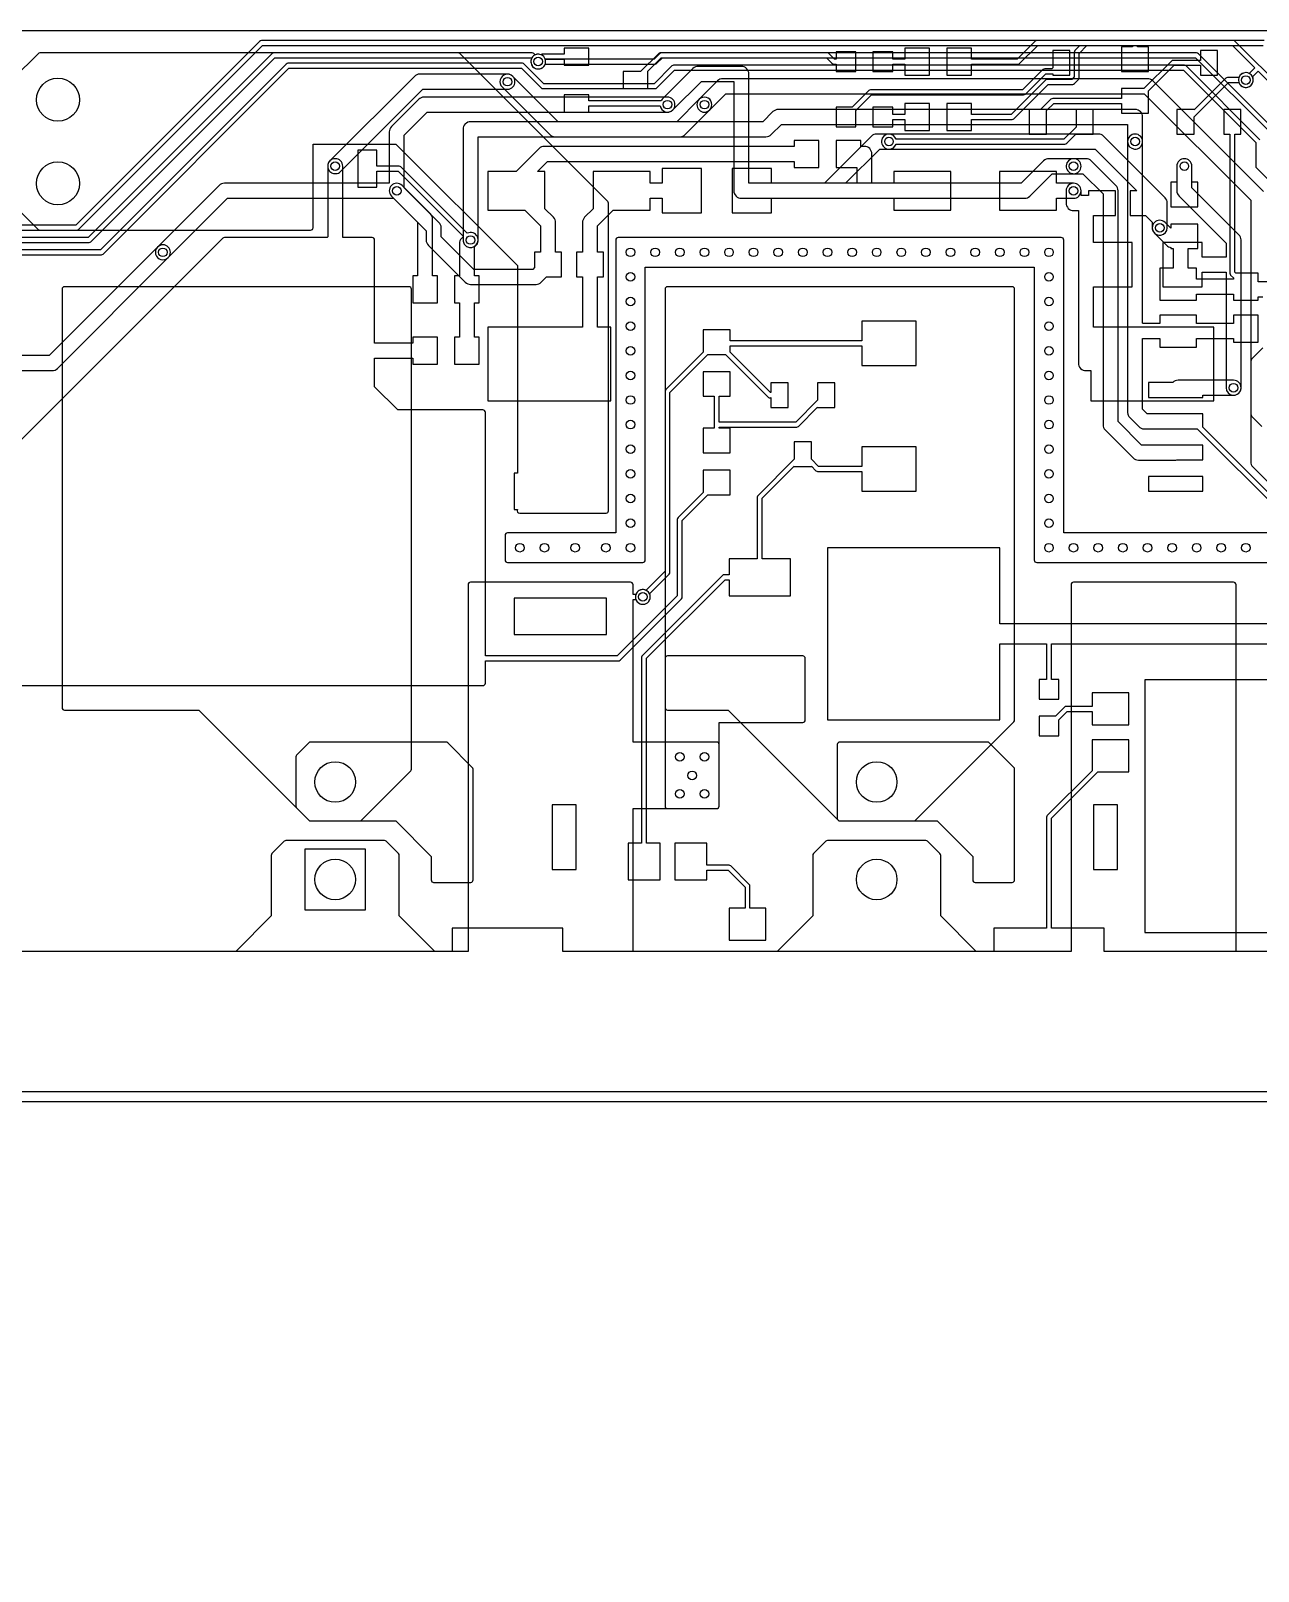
# Model space of a CAD drawing. Header units: millimetres. Extents: x -71 to 70, y -73 to 78.
# Drawn here: x -23.4 to 26.5, y 14.9 to 77.5 of the extents above; entities that cross this region are included whole.
import ezdxf

# ---------------------------------------------------------------- set-up
doc = ezdxf.new("R2010")
doc.units = ezdxf.units.MM

msp = doc.modelspace()

# ---------------------------------------------------------------- linework, layer by layer
at = {"layer": '16_copper'}
for points in [[(27.571, 75.071), (25.571, 77.071), (25.565, 77.075, 0.180113), (25.5, 77.1), (-14, 77.1, 0.198912), (-14.071, 77.071), (-21.541, 69.6), (-38.5, 69.6, 0.198912)], [(-38.459, 69.4), (-21.5, 69.4, 0.198912), (-21.429, 69.429), (-13.959, 76.9), (25.459, 76.9), (26.359, 76), (26.129, 75.771, 0.949263), (25.843, 75.243), (25.885, 75.222, 0.68751), (26.271, 75.629), (26.5, 75.859), (27.4, 74.959)], [(27.071, 73.571), (24.071, 76.571, 0.198912), (24, 76.6), (2.25, 76.6, 0.198912), (2.179, 76.571), (1.959, 76.35), (-2.467, 76.35, 0.429816), (-2.865, 76.528), (-2.879, 76.521, 0.365079), (-3, 76.6), (-13.5, 76.6, 0.198912), (-13.571, 76.571), (-21.041, 69.1), (-38, 69.1, 0.198912)], [(-37.959, 68.9), (-21, 68.9, 0.198912), (-20.929, 68.929), (-13.459, 76.4), (-3.041, 76.4), (-3.021, 76.379), (-3.028, 76.365, 1), (-2.472, 76.135), (-2.467, 76.15), (2, 76.15, 0.198912), (2.071, 76.179), (2.291, 76.4), (23.959, 76.4), (26.9, 73.459)], [(26.571, 73.071), (23.571, 76.071, 0.198912), (23.5, 76.1), (2.75, 76.1, 0.198912), (2.679, 76.071), (1.959, 75.35), (-2.522, 75.35), (-3.322, 76.151, 0.198912), (-3.393, 76.18), (-12.92, 76.18, 0.198912), (-12.991, 76.151), (-20.541, 68.6), (-37.5, 68.6, 0.198912)], [(-37.459, 68.4), (-20.5, 68.4, 0.198912), (-20.429, 68.429), (-12.879, 75.98), (-3.434, 75.98), (-2.634, 75.179, 0.198912), (-2.563, 75.15), (2, 75.15, 0.198912), (2.071, 75.179), (2.791, 75.9), (23.459, 75.9), (26.4, 72.959), (26.4, 72, 0.198912), (26.429, 71.929), (26.929, 71.429, 0.198912)], [(26.716, 70.966), (22.216, 75.466, 0.198912), (22, 75.555), (4.75, 75.555, 0.198912), (4.534, 75.466), (3.784, 74.716, 1), (4.216, 74.284), (4.876, 74.945), (21.874, 74.945), (26.195, 70.624), (26.195, 60, 0.198912), (26.284, 59.784), (28.284, 57.784, 0.198912)], [(34.5, 57.1), (18.6, 57.1), (18.6, 69, 0.414214), (18.5, 69.1), (0.5, 69.1, 0.414214), (0.4, 69), (0.4, 57.1), (-4, 57.1, 0.414214), (-4.1, 57), (-4.1, 56, 0.414214), (-4, 55.9), (1.5, 55.9, 0.414214), (1.6, 56), (1.6, 67.9), (17.4, 67.9), (17.4, 56, 0.414214), (17.5, 55.9), (33.459, 55.9)], [(36, 40.1), (25.6, 40.1), (25.6, 55, 0.414214), (25.5, 55.1), (19, 55.1, 0.414214), (18.9, 55), (18.9, 40.1), (1.1, 40.1), (1.1, 45.9), (4.5, 45.9, 0.414214), (4.6, 46), (4.6, 48.5, 0.414214), (4.5, 48.6), (1.1, 48.6), (1.1, 54.4), (1.217, 54.4, 0.949258), (1.793, 54.57), (1.778, 54.615, 0.68751), (1.217, 54.6), (1.1, 54.6), (1.1, 55, 0.414214), (1, 55.1), (-5.5, 55.1, 0.414214), (-5.6, 55), (-5.6, 40.1), (-23.9, 40.1)], [(-30.4, -46), (-30.4, 33.959), (-29.959, 34.4), (29.959, 34.4), (30.4, 33.959), (30.4, -46.5, 0.214226)]]:
    msp.add_lwpolyline(points, format="xyb", dxfattribs=at)
for points in [[(-10.976, 71.696, 0.178544), (-10.784, 71.784), (-7.44, 75.129), (-4, 75.129, 1), (-4, 75.738), (-7.567, 75.738, 0.198912), (-7.782, 75.649), (-11.216, 72.216), (-11.244, 72.183), (-11.268, 72.146), (-11.286, 72.106), (-11.298, 72.064), (-11.304, 72.021), (-11.304, 71.977), (-11.298, 71.934), (-11.285, 71.893), (-11.267, 71.853), (-11.243, 71.816), (-11.215, 71.783), (-11.181, 71.755), (-11.145, 71.732), (-11.105, 71.714), (-11.063, 71.702), (-11.02, 71.696)], [(-2.838, 67.196, 0.188703), (-2.634, 67.284), (-2.419, 67.5), (-1.8, 67.5), (-1.8, 68.5), (-2.045, 68.5), (-2.045, 69.709, 0.198912), (-2.134, 69.924), (-2.484, 70.273), (-2.484, 71.783), (-2.786, 71.783), (-2.374, 72.195), (7.65, 72.195), (7.65, 71.95), (8.65, 71.95), (8.65, 73.05), (7.65, 73.05), (7.65, 72.805), (-2.5, 72.805, 0.198912), (-2.716, 72.716), (-3.648, 71.783), (-4.799, 71.783), (-4.799, 70.217), (-3.29, 70.217), (-2.655, 69.582), (-2.655, 68.5), (-2.9, 68.5), (-2.9, 67.881), (-2.976, 67.805), (-5.374, 67.805), (-6.695, 69.126), (-6.695, 69.5, 0.198912), (-6.784, 69.716), (-8.195, 71.126), (-8.195, 73.264), (-7.264, 74.195), (2.5, 74.195, 1), (2.5, 74.805), (-7.39, 74.805, 0.198912), (-7.606, 74.716), (-8.716, 73.606, 0.198912), (-8.805, 73.39), (-8.805, 71.305), (-15.5, 71.305, 0.198912), (-15.716, 71.216), (-18.216, 68.716, 1), (-17.784, 68.284), (-15.374, 70.695), (-8.626, 70.695), (-7.305, 69.374), (-7.305, 69, 0.198912), (-7.216, 68.784), (-5.716, 67.284, 0.198912), (-5.5, 67.195), (-2.85, 67.195)], [(-5.455, 68.699, 0.37152), (-5.195, 69), (-5.195, 73.195), (6.5, 73.195, 0.198912), (6.716, 73.284), (7.126, 73.695), (21.195, 73.695), (21.195, 73, 0.93523), (21.802, 72.959), (21.805, 73), (21.805, 74, 0.414214), (21.5, 74.305), (7, 74.305, 0.198912), (6.784, 74.216), (6.374, 73.805), (-5.5, 73.805, 0.414214), (-5.805, 73.5), (-5.805, 69), (-5.802, 68.956), (-5.792, 68.914), (-5.777, 68.873), (-5.756, 68.835), (-5.73, 68.8), (-5.699, 68.769), (-5.664, 68.743), (-5.626, 68.722), (-5.585, 68.707), (-5.542, 68.698), (-5.499, 68.695)], [(22.545, 69.199, 0.37152), (22.805, 69.5), (22.805, 70.5, 0.198912), (22.716, 70.716), (20.216, 73.216, 0.198912), (20, 73.305), (11.5, 73.305, 0.93523), (11.459, 72.698), (11.5, 72.695), (19.874, 72.695), (21.569, 71), (21.3, 71), (21.3, 70), (21.919, 70), (22.195, 69.724), (22.195, 69.5), (22.198, 69.456), (22.208, 69.414), (22.223, 69.373), (22.244, 69.335), (22.27, 69.3), (22.301, 69.269), (22.336, 69.243), (22.374, 69.222), (22.415, 69.207), (22.458, 69.198), (22.501, 69.195)], [(17.012, 70.696, 0.188703), (17.216, 70.784), (18.126, 71.695), (19, 71.695, 1), (19, 72.305), (18, 72.305, 0.198912), (17.784, 72.216), (16.874, 71.305), (10.805, 71.305), (10.805, 72.5, 0.414214), (10.5, 72.805), (10.35, 72.805), (10.35, 73.05), (9.35, 73.05), (9.35, 71.95), (10.195, 71.95), (10.195, 71.305), (6.722, 71.305), (6.722, 71.901), (5.122, 71.901), (5.122, 70.099), (6.722, 70.099), (6.722, 70.695), (17, 70.695)], [(25.804, 69.012, 0.188703), (25.716, 69.216), (23.805, 71.126), (23.805, 72, 1), (23.195, 72), (23.195, 71, 0.198912), (23.284, 70.784), (25.195, 68.874), (25.195, 68.305), (24.222, 68.305), (24.222, 68.901), (22.622, 68.901), (22.622, 67.099), (24.222, 67.099), (24.222, 67.695), (25.195, 67.695), (25.195, 63, 0.93523), (25.802, 62.959), (25.805, 63), (25.805, 69)], [(0.2, 65.46), (-0.345, 65.46), (-0.345, 67.5), (-0.1, 67.5), (-0.1, 68.5), (-0.345, 68.5), (-0.345, 69.582), (0.29, 70.217), (1.799, 70.217), (1.799, 70.695), (2.278, 70.695), (2.278, 70.099), (3.878, 70.099), (3.878, 71.901), (2.278, 71.901), (2.278, 71.305), (1.799, 71.305), (1.799, 71.783), (-0.516, 71.783), (-0.516, 70.273), (-0.866, 69.924, 0.198912), (-0.955, 69.709), (-0.955, 68.5), (-1.2, 68.5), (-1.2, 67.5), (-0.955, 67.5), (-0.955, 65.46), (-4.8, 65.46), (-4.8, 62.46), (0.2, 62.46)], [(19.305, 71, 1), (18.695, 71), (18.695, 70.5, 0.414214), (19, 70.195), (19.195, 70.195), (19.195, 64, 0.414214), (19.5, 63.695), (19.7, 63.695), (19.7, 62.46), (24.7, 62.46), (24.7, 65.46), (19.805, 65.46), (19.805, 67.099), (21.378, 67.099), (21.378, 68.901), (19.805, 68.901), (19.805, 70), (20.7, 70), (20.7, 71), (19.6, 71), (19.6, 70.805), (19.305, 70.805)], [(-9.993, 45.401, 0.180079), (-9.929, 45.429), (-7.929, 47.429, 0.198912), (-7.9, 47.5), (-7.9, 67, 0.414214), (-8, 67.1), (-22, 67.1, 0.414214), (-22.1, 67), (-22.1, 50, 0.414214), (-22, 49.9), (-16.541, 49.9), (-12.071, 45.429, 0.198912), (-12, 45.4), (-10, 45.4)], [(12.507, 45.401, 0.180079), (12.571, 45.429), (16.571, 49.429, 0.198912), (16.6, 49.5), (16.6, 67, 0.414214), (16.5, 67.1), (2.5, 67.1, 0.414214), (2.4, 67), (2.4, 50, 0.414214), (2.5, 49.9), (4.959, 49.9), (9.429, 45.429, 0.198912), (9.5, 45.4), (12.5, 45.4)]]:
    msp.add_lwpolyline(points, format="xyb", close=True, dxfattribs=at)
msp.add_lwpolyline([(-9.763, 44.258), (-12.238, 44.258), (-12.238, 41.782), (-9.763, 41.782)], close=True, dxfattribs=at)
at = {"layer": '1_copper'}
for points in [[(26.74, 77.1), (17.5, 77.1, 0.198912), (17.429, 77.071), (16.709, 76.35), (14.85, 76.35), (14.85, 76.8), (13.85, 76.8), (13.85, 75.7), (14.85, 75.7), (14.85, 76.15), (16.75, 76.15, 0.198912), (16.821, 76.179), (17.541, 76.9), (19.259, 76.9), (19.054, 76.696, 0.198912), (19.025, 76.625), (19.025, 75.628), (18.922, 75.525), (17.925, 75.525, 0.198912), (17.854, 75.496), (16.459, 74.1), (14.85, 74.1), (14.85, 74.55), (13.85, 74.55), (13.85, 73.45), (14.85, 73.45), (14.85, 73.9), (16.5, 73.9, 0.198912), (16.571, 73.929), (17.966, 75.325), (18.964, 75.325, 0.198912), (19.035, 75.354), (19.196, 75.515, 0.198912), (19.225, 75.586), (19.225, 76.584), (19.541, 76.9), (21.4, 76.9), (21.4, 76.85), (20.95, 76.85), (20.95, 75.85), (22.05, 75.85), (22.05, 76.85), (21.6, 76.85), (21.6, 76.9), (26.704, 76.9, 0.272359)], [(-24.071, 70.429), (-23.071, 69.429, 0.198912), (-23, 69.4), (-12, 69.4, 0.414214), (-11.9, 69.5), (-11.9, 72.9), (-8.541, 72.9), (-3.6, 67.959), (-3.6, 59.526), (-3.723, 59.526), (-3.723, 58.054), (-3.6, 58.054, 0.568156), (-3.5, 57.9), (0, 57.9), (0.009, 57.901, 0.388032), (0.1, 58), (0.1, 70.5, 0.198912), (0.071, 70.571), (-5.929, 76.571, 0.198912), (-6, 76.6), (-23, 76.6, 0.198912), (-23.071, 76.571), (-24.071, 75.571, 0.198912)], [(27, 67.305), (26.5, 67.305), (26.5, 67.65), (25.591, 67.65), (25.55, 67.691), (25.55, 73.3), (25.8, 73.3), (25.8, 74.3), (25.1, 74.3), (25.1, 73.3), (25.35, 73.3), (25.35, 67.65, 0.198912), (25.379, 67.579), (25.5, 67.459), (25.5, 67.405), (24, 67.405), (24, 67.85), (23.655, 67.85), (23.655, 68.65), (24.05, 68.65), (24.05, 69.65), (22.95, 69.65), (22.95, 69.481), (22.716, 69.716, 1), (22.284, 69.284), (22.784, 68.784, 0.156335), (22.95, 68.7), (22.95, 68.65), (23.045, 68.65), (23.045, 67.85), (22.5, 67.85), (22.5, 66.55), (24, 66.55), (24, 66.795), (25.5, 66.795), (25.5, 66.55), (26.5, 66.55), (26.5, 66.695), (26.695, 66.695)], [(27.541, 58.1), (24.25, 61.391), (24.25, 61.935), (23.201, 61.935, 0.041821), (23.15, 61.94), (21.991, 61.94), (21.805, 62.126), (21.805, 64.995), (22.5, 64.995), (22.5, 64.65), (24, 64.65), (24, 64.995), (25.5, 64.995), (25.5, 64.85), (26.5, 64.85), (26.5, 65.95), (25.5, 65.95), (25.5, 65.605), (24, 65.605), (24, 65.95), (22.5, 65.95), (22.5, 65.605), (21.826, 65.605), (21.805, 65.626), (21.805, 73, 1), (21.195, 73), (21.195, 62), (21.196, 61.988, 0.188703), (21.284, 61.784), (21.649, 61.419, 0.198912), (21.865, 61.33), (23.15, 61.33, 0.042285), (23.201, 61.335), (24.024, 61.335), (27.429, 57.929, 0.198912)], [(-29.459, 50.9), (-5, 50.9, 0.414214), (-4.9, 51), (-4.9, 51.9), (0.5, 51.9, 0.198912), (0.571, 51.929), (3.071, 54.429, 0.198912), (3.1, 54.5), (3.1, 57.609), (4.141, 58.65), (5.05, 58.65), (5.05, 59.65), (3.95, 59.65), (3.95, 58.741), (2.929, 57.721, 0.198912), (2.9, 57.65), (2.9, 54.541), (0.459, 52.1), (-4.9, 52.1), (-4.9, 62, 0.414214), (-5, 62.1), (-8.459, 62.1), (-9.4, 63.041), (-9.4, 64.195), (-7.85, 64.195), (-7.85, 63.95), (-6.85, 63.95), (-6.85, 65.05), (-7.85, 65.05), (-7.85, 64.805), (-9.4, 64.805), (-9.4, 69, 0.414214), (-9.5, 69.1), (-10.695, 69.1), (-10.695, 72, 1), (-11.305, 72), (-11.305, 69.126), (-11.331, 69.1), (-15.5, 69.1, 0.198912), (-15.571, 69.071), (-24.541, 60.1)], [(34.5, 57.1), (18.6, 57.1), (18.6, 69, 0.414214), (18.5, 69.1), (0.5, 69.1, 0.414214), (0.4, 69), (0.4, 57.1), (-4, 57.1, 0.414214), (-4.1, 57), (-4.1, 56, 0.414214), (-4, 55.9), (1.5, 55.9, 0.414214), (1.6, 56), (1.6, 67.9), (17.4, 67.9), (17.4, 56, 0.414214), (17.5, 55.9), (33.459, 55.9)], [(-24.4, 63.695), (-22.5, 63.695, 0.198912), (-22.284, 63.784), (-17.784, 68.284, 1), (-18.216, 68.716), (-22.626, 64.305), (-24.4, 64.305)], [(26.695, 64.626), (26.284, 64.216, 0.198912), (26.195, 64), (26.195, 62, 0.198912), (26.284, 61.784), (26.649, 61.419, 0.198912)], [(33.459, 40.1), (20.246, 40.1), (20.246, 41.043), (18.1, 41.043), (18.1, 45.509), (19.991, 47.4), (21.25, 47.4), (21.25, 48.7), (19.75, 48.7), (19.75, 47.441), (17.929, 45.621, 0.198912), (17.9, 45.55), (17.9, 41.043), (15.754, 41.043), (15.754, 40.1), (15.041, 40.1), (13.6, 41.541), (13.6, 44, 0.198912), (13.571, 44.071), (13.071, 44.571, 0.198912), (13, 44.6), (9, 44.6, 0.198912), (8.929, 44.571), (8.429, 44.071, 0.198912), (8.4, 44), (8.4, 41.541), (6.959, 40.1), (-1.754, 40.1), (-1.754, 41.043), (-6.246, 41.043), (-6.246, 40.1), (-6.959, 40.1), (-8.4, 41.541), (-8.4, 44, 0.198912), (-8.429, 44.071), (-8.929, 44.571, 0.198912), (-9, 44.6), (-13, 44.6, 0.198912), (-13.071, 44.571), (-13.571, 44.071, 0.198912), (-13.6, 44), (-13.6, 41.541), (-15.041, 40.1), (-26.459, 40.1)], [(-30.4, -46), (-30.4, 33.959), (-29.959, 34.4), (29.959, 34.4), (30.4, 33.959), (30.4, -46.5, 0.214226)]]:
    msp.add_lwpolyline(points, format="xyb", dxfattribs=at)
for points in [[(-2.68, 75.957, 0.445044), (-2.467, 76.35), (-1.7, 76.35), (-1.7, 76.1), (-0.7, 76.1), (-0.7, 76.8), (-1.7, 76.8), (-1.7, 76.55), (-2.55, 76.55, 0.20981), (-2.635, 76.528), (-2.68, 76.543), (-2.726, 76.55), (-2.774, 76.55), (-2.82, 76.543), (-2.865, 76.528), (-2.907, 76.507), (-2.945, 76.479), (-2.979, 76.445), (-3.007, 76.407), (-3.028, 76.365), (-3.043, 76.32), (-3.05, 76.274), (-3.05, 76.226), (-3.043, 76.18), (-3.028, 76.135), (-3.007, 76.093), (-2.979, 76.055), (-2.945, 76.021), (-2.907, 75.993), (-2.865, 75.972), (-2.82, 75.957), (-2.774, 75.95), (-2.726, 75.95)], [(1.7, 75.85), (1.691, 75.85), (2.241, 76.4), (8.959, 76.4), (9.179, 76.179, 0.198912), (9.25, 76.15), (9.35, 76.15), (9.35, 75.85), (10.15, 75.85), (10.15, 76.65), (9.35, 76.65), (9.35, 76.35), (9.291, 76.35), (9.071, 76.571, 0.198912), (9, 76.6), (2.2, 76.6, 0.198912), (2.129, 76.571), (1.409, 75.85), (0.7, 75.85), (0.7, 75.15), (1.7, 75.15)], [(10.15, 74.259), (10.791, 74.9), (16.97, 74.9, 0.198912), (17.04, 74.929), (17.867, 75.756), (18.15, 75.756), (18.15, 75.7), (18.85, 75.7), (18.85, 76.7), (18.15, 76.7), (18.15, 75.991), (18.114, 75.956), (17.825, 75.956, 0.198912), (17.755, 75.926), (16.928, 75.1), (10.75, 75.1, 0.198912), (10.679, 75.071), (10.009, 74.4), (9.35, 74.4), (9.35, 73.6), (10.15, 73.6)], [(17.9, 74.259), (18.191, 74.55), (20.95, 74.55), (20.95, 74.15), (22.05, 74.15), (22.05, 75.059), (23.091, 76.1), (24.15, 76.1), (24.15, 75.7), (24.85, 75.7), (24.85, 76.7), (24.15, 76.7), (24.15, 76.3), (23.05, 76.3, 0.198912), (22.979, 76.271), (21.859, 75.15), (20.95, 75.15), (20.95, 74.75), (18.15, 74.75, 0.198912), (18.079, 74.721), (17.659, 74.3), (17.2, 74.3), (17.2, 73.3), (17.9, 73.3)], [(3.012, 73.196, 0.188703), (3.216, 73.284), (4.216, 74.284, 1), (3.784, 74.716), (2.874, 73.805), (-1.94, 73.805), (-3.784, 75.649, 1), (-4.216, 75.218), (-2.282, 73.284, 0.198912), (-2.067, 73.195), (3, 73.195)], [(5.805, 75.75, 0.414214), (5.5, 76.055), (3.75, 76.055, 0.198912), (3.534, 75.966), (2.284, 74.716, 0.067674), (2.235, 74.65), (-0.7, 74.65), (-0.7, 74.9), (-1.7, 74.9), (-1.7, 74.2), (-0.7, 74.2), (-0.7, 74.45), (2.2, 74.45, 0.610018), (2.716, 74.284), (3.876, 75.445), (5.195, 75.445), (5.195, 71, 0.414214), (5.5, 70.695), (11.701, 70.695), (11.701, 70.217), (14.016, 70.217), (14.016, 71.783), (11.701, 71.783), (11.701, 71.305), (9.736, 71.305), (11.126, 72.695), (11.5, 72.695, 0.319139), (11.787, 72.9), (18.65, 72.9, 0.198912), (18.721, 72.929), (19.1, 73.309), (19.1, 73.3), (19.8, 73.3), (19.8, 74.3), (19.1, 74.3), (19.1, 73.591), (18.609, 73.1), (11.787, 73.1, 0.31916), (11.5, 73.305), (11, 73.305, 0.198912), (10.784, 73.216), (8.874, 71.305), (5.805, 71.305)], [(23.9, 74.009), (25.291, 75.4), (25.717, 75.4, 0.949258), (26.293, 75.57), (26.278, 75.615, 0.68751), (25.717, 75.6), (25.25, 75.6, 0.198912), (25.179, 75.571), (23.9, 74.291), (23.9, 74.3), (23.2, 74.3), (23.2, 73.3), (23.9, 73.3)], [(-5.15, 65.05), (-5.345, 65.05), (-5.345, 66.45), (-5.15, 66.45), (-5.15, 67.55), (-5.345, 67.55), (-5.345, 68.724, 0.9702), (-5.632, 69.274), (-8.329, 71.971, 0.198912), (-8.4, 72), (-9.314, 72), (-9.314, 72.656), (-10.086, 72.656), (-10.086, 71.144), (-9.314, 71.144), (-9.314, 71.8), (-8.441, 71.8), (-5.786, 69.145), (-5.866, 69.066, 0.198912), (-5.955, 68.85), (-5.955, 67.55), (-6.15, 67.55), (-6.15, 66.45), (-5.955, 66.45), (-5.955, 65.05), (-6.15, 65.05), (-6.15, 63.95), (-5.15, 63.95)], [(23.194, 60.063), (23.201, 60.065), (24.25, 60.065), (24.25, 60.665), (23.201, 60.665, 0.041821), (23.15, 60.67), (21.761, 60.67), (20.805, 61.626), (20.805, 71, 0.198912), (20.716, 71.216), (19.716, 72.216, 0.198912), (19.5, 72.305), (19, 72.305, 0.93523), (18.959, 71.698), (19, 71.695), (19.374, 71.695), (20.195, 70.874), (20.195, 61.5, 0.198912), (20.284, 61.284), (21.419, 60.149, 0.198912), (21.635, 60.06), (23.15, 60.06)], [(24.05, 71.35), (23.805, 71.35), (23.805, 72, 1), (23.195, 72), (23.195, 71.35), (22.95, 71.35), (22.95, 70.35), (24.05, 70.35)], [(18.299, 70.695), (19, 70.695, 1), (19, 71.305), (18.299, 71.305), (18.299, 71.783), (15.984, 71.783), (15.984, 70.217), (18.299, 70.217)], [(-6.85, 67.55), (-7.045, 67.55), (-7.045, 69.85, 0.198912), (-7.134, 70.066), (-8.284, 71.216, 1), (-8.716, 70.784), (-7.655, 69.724), (-7.655, 67.55), (-7.85, 67.55), (-7.85, 66.45), (-6.85, 66.45)], [(1.57, 54.207, 0.477168), (1.771, 54.629), (2.571, 55.429, 0.198912), (2.6, 55.5), (2.6, 62.809), (4.141, 64.35), (4.859, 64.35), (6.579, 62.629, 0.322823), (6.7, 62.6), (6.7, 62.2), (7.4, 62.2), (7.4, 63.2), (6.7, 63.2), (6.7, 62.8), (6.691, 62.8), (5.05, 64.441), (5.05, 64.7), (10.4, 64.7), (10.4, 63.9), (12.6, 63.9), (12.6, 65.7), (10.4, 65.7), (10.4, 64.9), (5.05, 64.9), (5.05, 65.35), (3.95, 65.35), (3.95, 64.441), (2.429, 62.921, 0.198912), (2.4, 62.85), (2.4, 55.541), (1.629, 54.771), (1.615, 54.778), (1.57, 54.793), (1.524, 54.8), (1.476, 54.8), (1.43, 54.793), (1.385, 54.778), (1.343, 54.757), (1.305, 54.729), (1.271, 54.695), (1.243, 54.657), (1.222, 54.615), (1.207, 54.57), (1.2, 54.524), (1.2, 54.476), (1.207, 54.43), (1.222, 54.385), (1.243, 54.343), (1.271, 54.305), (1.305, 54.271), (1.343, 54.243), (1.385, 54.222), (1.43, 54.207), (1.476, 54.2), (1.524, 54.2)], [(3.95, 61.35), (3.95, 60.35), (5.05, 60.35), (5.05, 61.35), (4.6, 61.35), (4.6, 61.4), (7.75, 61.4, 0.198912), (7.821, 61.429), (8.6, 62.209), (8.6, 62.2), (9.3, 62.2), (9.3, 63.2), (8.6, 63.2), (8.6, 62.491), (7.709, 61.6), (4.6, 61.6), (4.6, 62.65), (5.05, 62.65), (5.05, 63.65), (3.95, 63.65), (3.95, 62.65), (4.4, 62.65), (4.4, 61.35)], [(23.174, 62.601), (23.199, 62.605), (24.25, 62.605), (24.25, 62.695), (25.5, 62.695, 1), (25.5, 63.305), (23.245, 63.305, 0.198912), (23.029, 63.216), (23.019, 63.205), (22.05, 63.205), (22.05, 62.605), (23.1, 62.605), (23.13, 62.601)], [(2.2, 44.5), (1.65, 44.5), (1.65, 52.009), (4.841, 55.2), (5, 55.2), (5, 54.55), (7.5, 54.55), (7.5, 56.05), (6.35, 56.05), (6.35, 58.509), (7.65, 59.809), (7.65, 59.8), (8.35, 59.8), (8.35, 59.809), (8.529, 59.629, 0.198912), (8.6, 59.6), (10.4, 59.6), (10.4, 58.8), (12.6, 58.8), (12.6, 60.6), (10.4, 60.6), (10.4, 59.8), (8.641, 59.8), (8.35, 60.091), (8.35, 60.8), (7.65, 60.8), (7.65, 60.091), (6.179, 58.621, 0.198912), (6.15, 58.55), (6.15, 56.05), (5, 56.05), (5, 55.4), (4.8, 55.4, 0.198912), (4.729, 55.371), (1.479, 52.121, 0.198912), (1.45, 52.05), (1.45, 44.5), (0.9, 44.5), (0.9, 43), (2.2, 43)], [(4.509, 45.901, 0.388032), (4.6, 46), (4.6, 49.4), (8, 49.4, 0.414214), (8.1, 49.5), (8.1, 52, 0.414214), (8, 52.1), (2.5, 52.1, 0.414214), (2.4, 52), (2.4, 46, 0.414214), (2.5, 45.9), (4.5, 45.9)], [(18.4, 49.509), (18.741, 49.85), (19.75, 49.85), (19.75, 49.3), (21.25, 49.3), (21.25, 50.6), (19.75, 50.6), (19.75, 50.05), (18.7, 50.05, 0.198912), (18.629, 50.021), (18.259, 49.65), (17.6, 49.65), (17.6, 48.85), (18.4, 48.85)], [(-5.491, 42.901, 0.388032), (-5.4, 43), (-5.4, 47.5, 0.198912), (-5.429, 47.571), (-6.429, 48.571, 0.198912), (-6.5, 48.6), (-12, 48.6, 0.198912), (-12.071, 48.571), (-12.571, 48.071, 0.198912), (-12.6, 48), (-12.6, 46, 0.198912), (-12.571, 45.929), (-12.071, 45.429, 0.198912), (-12, 45.4), (-8.541, 45.4), (-7.1, 43.959), (-7.1, 43, 0.414214), (-7, 42.9), (-5.5, 42.9)], [(16.509, 42.901, 0.388032), (16.6, 43), (16.6, 47.5, 0.198912), (16.571, 47.571), (15.571, 48.571, 0.198912), (15.5, 48.6), (9.5, 48.6, 0.414214), (9.4, 48.5), (9.4, 45.5, 0.414214), (9.5, 45.4), (13.459, 45.4), (14.9, 43.959), (14.9, 43, 0.414214), (15, 42.9), (16.5, 42.9)], [(6.5, 41.85), (5.85, 41.85), (5.85, 42.75, 0.198912), (5.821, 42.821), (5.071, 43.571, 0.198912), (5, 43.6), (4.1, 43.6), (4.1, 44.5), (2.8, 44.5), (2.8, 43), (4.1, 43), (4.1, 43.4), (4.959, 43.4), (5.65, 42.709), (5.65, 41.85), (5, 41.85), (5, 40.55), (6.5, 40.55)]]:
    msp.add_lwpolyline(points, format="xyb", close=True, dxfattribs=at)
for points in [[(13.15, 76.8), (12.15, 76.8), (12.15, 76.35), (11.65, 76.35), (11.65, 76.65), (10.85, 76.65), (10.85, 75.85), (11.65, 75.85), (11.65, 76.15), (12.15, 76.15), (12.15, 75.7), (13.15, 75.7)], [(13.15, 74.55), (12.15, 74.55), (12.15, 74.1), (11.65, 74.1), (11.65, 74.4), (10.85, 74.4), (10.85, 73.6), (11.65, 73.6), (11.65, 73.9), (12.15, 73.9), (12.15, 73.45), (13.15, 73.45)], [(24.25, 59.395), (22.05, 59.395), (22.05, 58.795), (24.25, 58.795)], [(0.029, 54.446), (-3.723, 54.446), (-3.723, 52.974), (0.029, 52.974)], [(32.791, 51.136), (21.899, 51.136), (21.899, 40.864), (32.791, 40.864)], [(-1.213, 46.058), (-2.187, 46.058), (-2.187, 43.424), (-1.213, 43.424)], [(20.787, 46.058), (19.813, 46.058), (19.813, 43.424), (20.787, 43.424)]]:
    msp.add_lwpolyline(points, close=True, dxfattribs=at)
msp.add_lwpolyline([(34, 53.406), (16, 53.406), (16, 56.5), (9, 56.5), (9, 49.5), (16, 49.5), (16, 52.594), (17.9, 52.594), (17.9, 51.15), (17.6, 51.15), (17.6, 50.35), (18.4, 50.35), (18.4, 51.15), (18.1, 51.15), (18.1, 52.594), (33.832, 52.594)], dxfattribs=at)
at = {"layer": 'drills_PTH'}
for centre, radius in [((-22.265, 74.7), 0.875), ((-22.265, 71.3), 0.875), ((-11, 46.98), 0.825), ((11, 46.98), 0.825), ((-11, 43.02), 0.825), ((11, 43.02), 0.825)]:
    msp.add_circle(centre, radius, dxfattribs=at)
at = {"layer": 'drills_via_1_16'}
for centre in [(-2.75, 76.25), (-4, 75.433), (26, 75.5), (2.5, 74.5), (4, 74.5), (11.5, 73), (21.5, 73), (-11, 72), (19, 72), (23.5, 72), (-8.5, 71), (19, 71), (22.5, 69.5), (-5.5, 69), (-18, 68.5), (1, 68.5), (2, 68.5), (3, 68.5), (4, 68.5), (5, 68.5), (6, 68.5), (7, 68.5), (8, 68.5), (9, 68.5), (10, 68.5), (11, 68.5), (12, 68.5), (13, 68.5), (14, 68.5), (15, 68.5), (16, 68.5), (17, 68.5), (18, 68.5), (1, 67.5), (18, 67.5), (1, 66.5), (18, 66.5), (1, 65.5), (18, 65.5), (1, 64.5), (18, 64.5), (1, 63.5), (18, 63.5), (1, 62.5), (18, 62.5), (25.5, 63), (1, 61.5), (18, 61.5), (1, 60.5), (18, 60.5), (1, 59.5), (18, 59.5), (1, 58.5), (18, 58.5), (1, 57.5), (18, 57.5), (-3.5, 56.5), (-2.5, 56.5), (-1.25, 56.5), (0, 56.5), (1, 56.5), (18, 56.5), (19, 56.5), (20, 56.5), (21, 56.5), (22, 56.5), (23, 56.5), (24, 56.5), (25, 56.5), (26, 56.5), (1.5, 54.5), (3, 48), (4, 48), (3.5, 47.25), (3, 46.5), (4, 46.5)]:
    msp.add_circle(centre, 0.175, dxfattribs=at)
at = {"layer": 'outline'}
for points in [[(38.586, 77.5), (-38.586, 77.5)], [(-29, 34), (29, 34), (29.087, 33.996), (29.174, 33.985), (29.259, 33.966), (29.342, 33.94), (29.423, 33.906), (29.5, 33.866), (29.574, 33.819), (29.643, 33.766), (29.707, 33.707), (29.766, 33.643), (29.819, 33.574), (29.866, 33.5), (29.906, 33.423), (29.94, 33.342), (29.966, 33.259), (29.985, 33.174), (29.996, 33.087), (30, 33), (30, -59.5)]]:
    msp.add_lwpolyline(points, dxfattribs=at)

doc.saveas('drawing.dxf')
